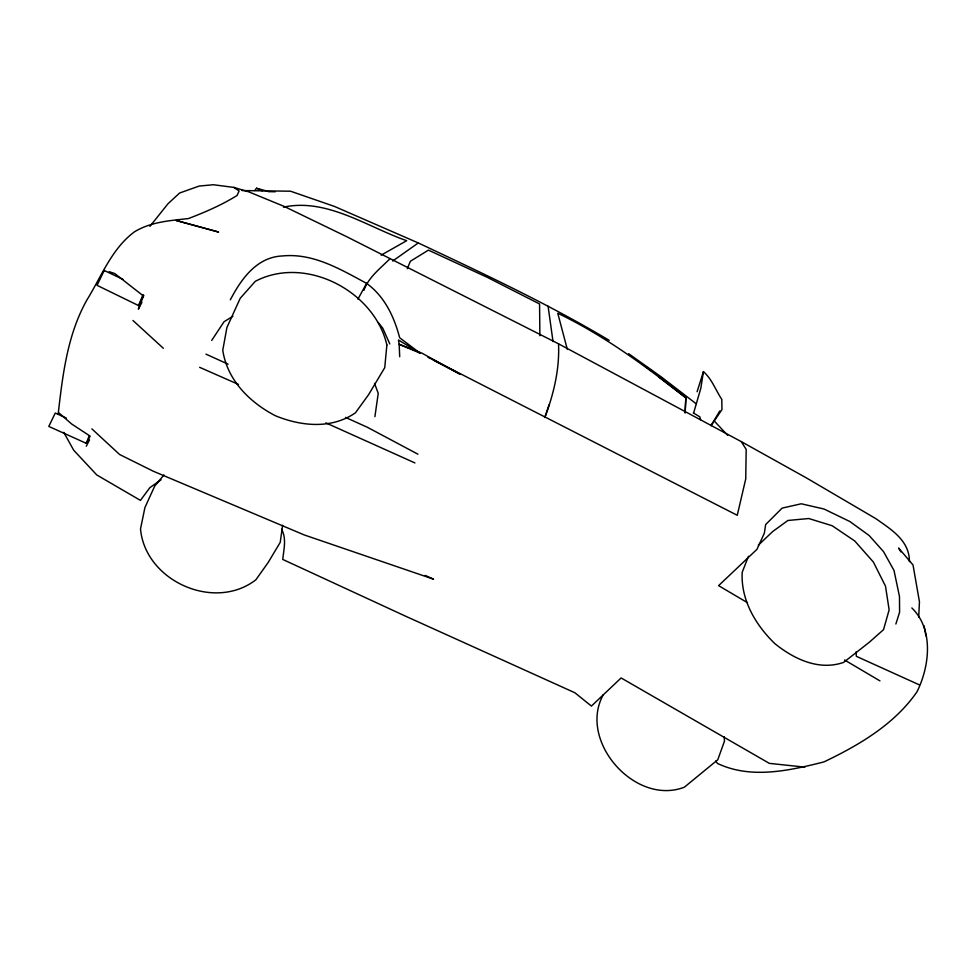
<?xml version="1.0" encoding="UTF-8"?>
<svg xmlns="http://www.w3.org/2000/svg" width="976" height="976" viewBox="0 0 976 976"><rect width="100%" height="100%" fill="white"/><g stroke="black" fill="none" stroke-linecap="round" stroke-linejoin="round"><path stroke-width="1.46" d="M685.103 412.787L685.811 397.891C645.587 366.183 604.144 335.5 557.772 313.259L567.324 349.42M918.697 617.308L919.453 601.777L913.024 564.982L898.603 548.036L900.921 551.904M685.115 412.775L685.921 397.769L658.922 377.102M711.114 425.597L721.959 409.578L721.801 399.404C715.554 389.961 712.102 379.371 703.44 371.588L700.841 388.204L693.765 412.555M58.194 413.836C62.684 374.906 67.356 334.853 86.852 300.059C101.37 276.647 111.581 248.807 134.407 231.861C150.89 221.784 169.897 220.686 188.466 218.551C205.265 212.109 221.772 204.997 237.095 195.456L239.096 190.93L233.825 187.404L213.366 184.745L199.189 186.05L179.621 193.016L168.079 203.642L149.938 226.359M282.589 525.271L280.246 542.314L268.254 562.371L255.871 579.793C214.317 611.903 145.217 581.013 140.507 528.955L144.912 507.605L154.696 486.109L163.968 474.934M374.906 416.667L378.224 393.352L374.54 383.397M697.084 391.742L703.44 371.588M544.828 417.521C553.709 393.975 559.687 369.135 558.528 343.82L347.358 237.022L284.333 206.485L248.904 191.906L233.825 187.404M895.87 624.018L899.591 612.208L899.482 596.507L894.004 570.448L883.536 551.647L869.104 535.47L849.852 521.526L824.012 509.021L801.272 503.787L782.142 508.106L765.635 524.563L764.354 533.164L756.986 549.293L718.592 585.649L747.457 602.692M544.913 417.167L549.085 404.808M363.95 290.311C368.416 277.343 380.323 268.461 389.741 258.945M748.458 556.235L742.187 572.339C740.772 599.996 755.473 624.738 774.688 643.501C793.83 658.983 818.803 671.012 843.581 662.411L869.165 642.367L883.524 629.666L889.136 609.878L885.5 586.173L873.398 562.078L854.744 540.96L832.162 525.735L808.787 518.524L787.913 520.476L772.638 531.578L758.315 545.181M407.297 268.717L410.371 261.263L428.427 250.124L487.549 277.465L539.569 303.975L539.874 335.732M603.314 694.705C577.646 740.723 635.034 806.286 684.383 787.181L717.775 759.767L724.473 741.162L724.168 736.782M143.826 295.411L138.58 305.573L97.051 285.334L104.225 270.474L122.903 279.343M88.999 436.284L86.315 443.348L89.768 436.906M143.057 294.545L138.58 305.573M86.291 446.239L89.548 439.883M141.971 302.243L138.348 309.16L143.435 295.984L114.765 273.536L109.153 271.67M357.936 299.144L366.573 283.345C340.612 269.388 313.235 252.906 282.552 255.944C256.725 256.993 241.218 279.002 230.336 299.839M711.016 425.621L719.788 411.006M66.27 418.021L55.254 413.043L48.8 426.427L86.315 443.348M211.707 340.417L224.053 321.714L232.886 316.285M254.687 190.527L256.529 188.246L266.631 190.991M392.694 261.031L418.289 242.951C482.888 273.39 547.78 303.731 609.183 340.331M161.04 479.789L149.877 487.646L140.434 500.383L96.783 474.958L73.676 450.192L63.782 432.356M381.152 255.151L406.675 240.694C367.44 227.042 326.875 197.774 283.479 207.168M715.713 761.048L717.494 763.452C751.142 779.409 789.462 770.589 823.854 761.939C858.856 745.298 894.663 724.241 917.001 691.777C929.579 666.425 934.02 629.471 911.852 607.963M242.06 190.564L290.555 191.211L334.439 206.424L418.289 242.951M268.241 191.65L275.305 191.747M804.907 767.148L769.344 763.366L621.114 677.954L591.419 706.075L574.876 692.753L405.845 616.307L282.747 559.443C283.772 549.488 286.724 538.532 281.576 529.26M419.997 353.092L399.172 344.296L398.452 340.014L419.997 353.092L399.672 337.769C394.145 316.761 384.666 296.448 366.573 283.345M199.641 367.33L238.473 384.422M325.85 422.864L414.934 462.941M256.529 188.246L262.581 190.918M205.985 354.154L228.091 364.17M345.504 417.386L367.61 427.403L417.923 454.182M919.319 684.847L856.318 656.311L856.062 651.883M425.207 575.401L433.539 579.183L304.317 534.97L153.134 471.152L119.584 454.487L91.854 428.854M431.892 359.18L737.258 515.291L745.737 478.923L746.189 449.399L741.248 441.603L558.528 343.82M428.013 357.314L430.684 358.717M433.344 360.12L460.05 374.174L421.961 353.166L399.172 344.296L399.696 356.716M741.248 441.603L806.505 477.972L875.814 518.622C891.003 529.395 909.559 540.472 909.437 561.651M844.545 659.983L879.962 680.894M693.302 412.885L699.89 416.911L700.548 419.717M90.109 436.113L71.614 423.974L59.024 412.982M628.666 353.702L660.85 376.602L696.01 403.661M644.929 366.049L652.224 371.344M660.728 377.578L663.119 379.42M132.968 320.494L163.358 348.298M714.127 420.851L727.62 435.272M378.237 322.483L382.799 328.241L389.79 343.918M104.225 270.474L104.432 271.267M924.089 625.86L925.992 635.986M548.085 306.232L553.026 341.551M386.874 345.004L384.739 367.671L368.501 394.816L355.447 412.799C331.486 429.391 300.998 426.28 275.269 415.691C249.514 402.246 227.176 380.03 222.772 350.238L226.896 327.546L240.23 298.278L255.261 281.344C305.378 254.907 374.54 291.043 386.874 345.004M215.562 231.166L176.144 220.478L218.612 232.105L215.562 231.166"/></g></svg>
